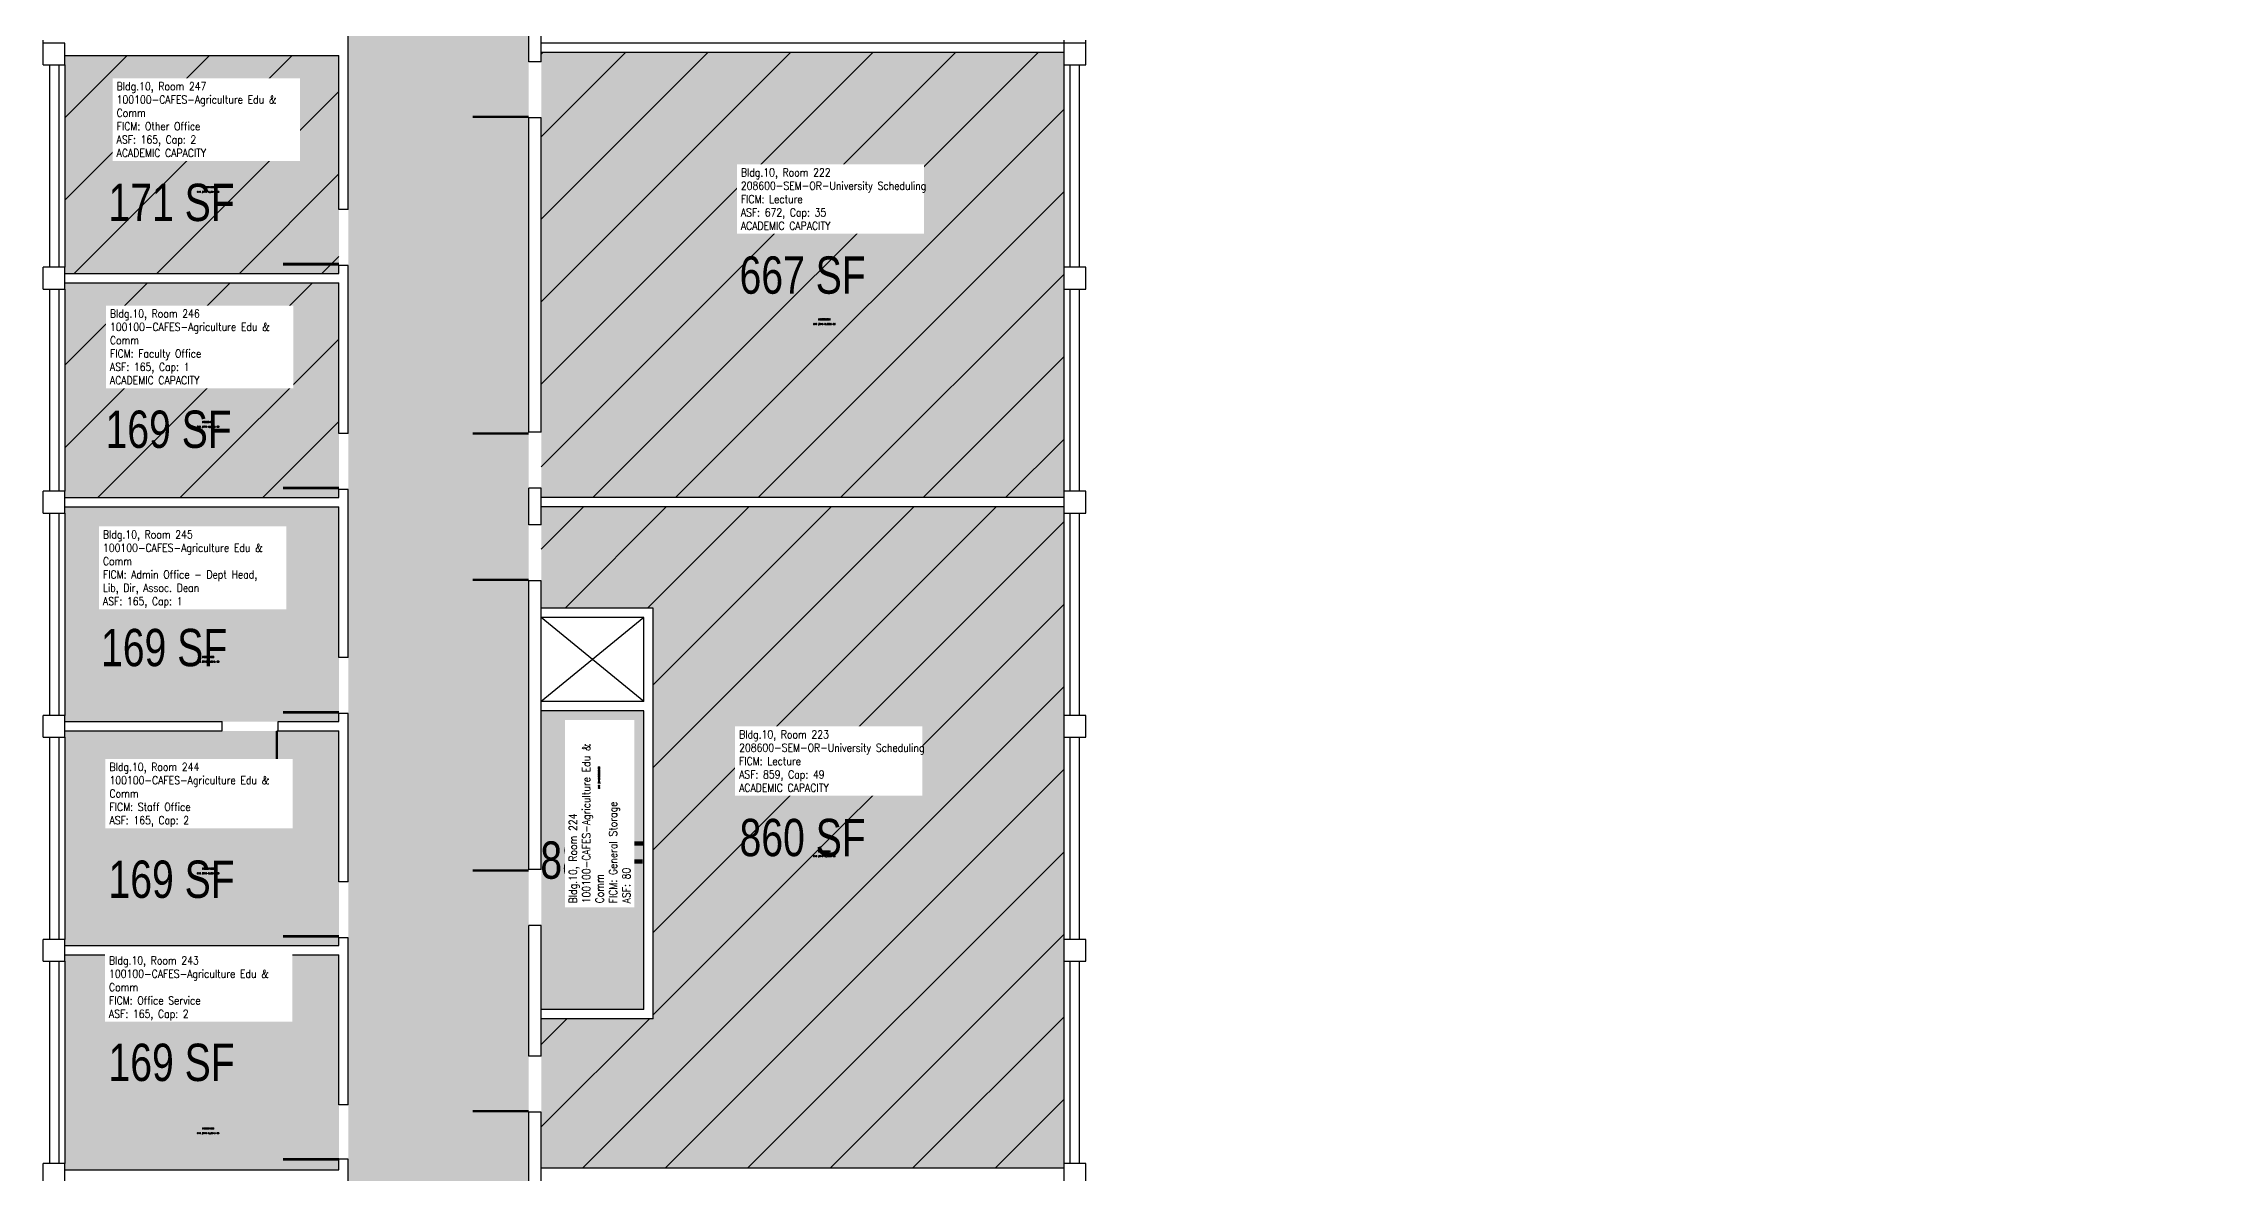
# Model space of a CAD drawing. Header units: inches. Extents: x -43 to 2568, y -133 to 3961.
# Drawn here: x 1 to 1390, y 1882 to 2608 of the extents above; entities that cross this region are included whole.
import ezdxf
from ezdxf.enums import TextEntityAlignment as Align

# ---------------------------------------------------------------- set-up
doc = ezdxf.new("R2010")
doc.units = ezdxf.units.IN
doc.header["$LTSCALE"] = 0.25
doc.header["$MEASUREMENT"] = 0
for name, color, linetype in [('A-DOOR', 2, 'CONTINUOUS'), ('A-FLOR', 3, 'CONTINUOUS'), ('A-GLAZ', 1, 'CONTINUOUS'), ('A-GLAZ-SILL', 2, 'CONTINUOUS'), ('A-IDEN-CNUM', 7, 'CONTINUOUS'), ('A-IDEN-RNUM', 7, 'CONTINUOUS'), ('A-IDEN-SNUM', 4, 'CONTINUOUS'), ('A-IDEN-VNUM', 4, 'CONTINUOUS'), ('A-WALL', 5, 'CONTINUOUS'), ('AREA-TEXT', 3, 'CONTINUOUS'), ('Rooms-Capacity', 4, 'CONTINUOUS'), ('Rooms-Category-Color', 7, 'CONTINUOUS'), ('Rooms-College-Color', 7, 'CONTINUOUS'), ('Rooms-Department-Color', 7, 'CONTINUOUS'), ('Rooms-Division-Color', 7, 'CONTINUOUS'), ('Rooms-Information', 7, 'CONTINUOUS')]:
    doc.layers.add(name, color=color, linetype=linetype)
doc.styles.add('AREA', font='arial.ttf', dxfattribs={"width": 0.75, "height": 24})
doc.styles.add('ROOMSNUMBER', font='txt.shx', dxfattribs={"height": 0.03})
doc.styles.add('ROOMVNUMBER', font='simplex.shx', dxfattribs={"width": 0.85})

msp = doc.modelspace()

# ---------------------------------------------------------------- hatches: boundary and pattern name
at = {"layer": 'Rooms-Capacity'}
h = msp.add_hatch(dxfattribs=at)
h.set_pattern_fill('ANSI31', color=256, scale=300, style=0)
h.paths.add_polyline_path([(15, 2600.5), (15, 2594.5), (15, 2464.5), (15, 2460.5), (191, 2460.5), (191, 2465.6), (191, 2600.5)])
h = msp.add_hatch(dxfattribs=at)
h.set_pattern_fill('ANSI31', color=256, scale=300, style=0)
h.paths.add_polyline_path([(657, 2594.5), (657, 2602.5), (321, 2602.5), (321, 2413.5), (321, 2316.5), (657, 2316.5), (657, 2320.5), (657, 2450.5), (657, 2464.5)])
h = msp.add_hatch(dxfattribs=at)
h.set_pattern_fill('ANSI31', color=256, scale=300, style=0)
h.paths.add_polyline_path([(191, 2316.5), (191, 2321.7), (191, 2454.5), (15, 2454.5), (15, 2450.5), (15, 2320.5), (15, 2316.5)])
h = msp.add_hatch(dxfattribs=at)
h.set_pattern_fill('ANSI31', color=256, scale=300, style=0)
h.paths.add_polyline_path([(657, 1885.5), (657, 1888.5), (657, 2018.5), (657, 2032.5), (657, 2310.5), (321, 2310.5), (321, 2245.5), (393, 2245.5), (393, 1981.5), (321, 1981.5), (321, 1885.5)])
at = {"layer": 'Rooms-Category-Color', "true_color": 0xadadad}
msp.add_hatch(color=253, dxfattribs=at).paths.add_polyline_path([(313, 1578.5), (313, 1957.5), (313, 2642.5), (313, 3298.5), (333, 3298.5), (333, 3434.5), (449, 3434.5), (525, 3434.5), (766, 3434.5), (1809, 3434.5), (1809, 3440.5), (1825, 3440.5), (1825, 3434.5), (2098.2, 3434.5), (2098.2, 3446.5), (2332.2, 3446.5), (2332.2, 3566.5), (1417, 3566.5), (1417, 3588.5), (1395, 3588.5), (1395, 3566.5), (1160.1, 3566.5), (693, 3566.5), (248, 3566.5), (248, 3711.5), (197, 3711.5), (197, 3042.5), (183, 3042.5), (183, 3020.5), (197, 3020.5), (197, 2774.5), (197, 2774.5), (197, 2465.6), (197, 2321.7), (197, 2177.6), (197, 2033.6), (197, 1926.3), (197, 1308.5), (197, 865.2), (197, 720.5), (197, 575.8), (197, 432.5), (197, 289.2), (197, 151), (197, 83), (197, 6), (313, 6), (313, 738.5)])
at = {"layer": 'Rooms-Category-Color', "true_color": 0xfa9ba3}
for points in [[(15, 2600.5), (15, 2594.5), (15, 2464.5), (15, 2460.5), (191, 2460.5), (191, 2465.6), (191, 2600.5)], [(191, 2316.5), (191, 2321.7), (191, 2454.5), (15, 2454.5), (15, 2450.5), (15, 2320.5), (15, 2316.5)], [(191, 2172.5), (191, 2177.6), (191, 2310.5), (15, 2310.5), (15, 2306.5), (15, 2176.5), (15, 2172.5)], [(191, 2028.5), (191, 2033.6), (191, 2166.5), (15, 2166.5), (15, 2162.5), (15, 2032.5), (15, 2028.5)], [(191, 1884.5), (191, 1891.2), (191, 2022.5), (15, 2022.5), (15, 2018.5), (15, 1888.5), (15, 1884.5)]]:
    msp.add_hatch(color=241, dxfattribs=at).paths.add_polyline_path(points)
at = {"layer": 'Rooms-Category-Color', "true_color": 0xffff64}
for points in [[(657, 2594.5), (657, 2602.5), (321, 2602.5), (321, 2413.5), (321, 2316.5), (657, 2316.5), (657, 2320.5), (657, 2450.5), (657, 2464.5)], [(657, 1885.5), (657, 1888.5), (657, 2018.5), (657, 2032.5), (657, 2310.5), (321, 2310.5), (321, 2245.5), (393, 2245.5), (393, 1981.5), (321, 1981.5), (321, 1885.5)]]:
    msp.add_hatch(color=51, dxfattribs=at).paths.add_polyline_path(points)
at = {"layer": 'Rooms-Category-Color', "true_color": 0xe3c5e1}
msp.add_hatch(color=254, dxfattribs=at).paths.add_polyline_path([(387, 1987.5), (387, 2179.5), (321, 2179.5), (321, 1987.5)])
at = {"layer": 'Rooms-College-Color', "true_color": 0xadadad}
msp.add_hatch(color=253, dxfattribs=at).paths.add_polyline_path([(313, 1578.5), (313, 1957.5), (313, 2642.5), (313, 3298.5), (333, 3298.5), (333, 3434.5), (449, 3434.5), (525, 3434.5), (766, 3434.5), (1809, 3434.5), (1809, 3440.5), (1825, 3440.5), (1825, 3434.5), (2098.2, 3434.5), (2098.2, 3446.5), (2332.2, 3446.5), (2332.2, 3566.5), (1417, 3566.5), (1417, 3588.5), (1395, 3588.5), (1395, 3566.5), (1160.1, 3566.5), (693, 3566.5), (248, 3566.5), (248, 3711.5), (197, 3711.5), (197, 3042.5), (183, 3042.5), (183, 3020.5), (197, 3020.5), (197, 2774.5), (197, 2774.5), (197, 2465.6), (197, 2321.7), (197, 2177.6), (197, 2033.6), (197, 1926.3), (197, 1308.5), (197, 865.2), (197, 720.5), (197, 575.8), (197, 432.5), (197, 289.2), (197, 151), (197, 83), (197, 6), (313, 6), (313, 738.5)])
at = {"layer": 'Rooms-College-Color', "true_color": 0xe3c5e1}
for points in [[(15, 2600.5), (15, 2594.5), (15, 2464.5), (15, 2460.5), (191, 2460.5), (191, 2465.6), (191, 2600.5)], [(191, 2316.5), (191, 2321.7), (191, 2454.5), (15, 2454.5), (15, 2450.5), (15, 2320.5), (15, 2316.5)], [(191, 2172.5), (191, 2177.6), (191, 2310.5), (15, 2310.5), (15, 2306.5), (15, 2176.5), (15, 2172.5)], [(387, 1987.5), (387, 2179.5), (321, 2179.5), (321, 1987.5)], [(191, 2028.5), (191, 2033.6), (191, 2166.5), (15, 2166.5), (15, 2162.5), (15, 2032.5), (15, 2028.5)], [(191, 1884.5), (191, 1891.2), (191, 2022.5), (15, 2022.5), (15, 2018.5), (15, 1888.5), (15, 1884.5)]]:
    msp.add_hatch(color=254, dxfattribs=at).paths.add_polyline_path(points)
at = {"layer": 'Rooms-College-Color', "true_color": 0xffff64}
for points in [[(657, 2594.5), (657, 2602.5), (321, 2602.5), (321, 2413.5), (321, 2316.5), (657, 2316.5), (657, 2320.5), (657, 2450.5), (657, 2464.5)], [(657, 1885.5), (657, 1888.5), (657, 2018.5), (657, 2032.5), (657, 2310.5), (321, 2310.5), (321, 2245.5), (393, 2245.5), (393, 1981.5), (321, 1981.5), (321, 1885.5)]]:
    msp.add_hatch(color=51, dxfattribs=at).paths.add_polyline_path(points)
at = {"layer": 'Rooms-Department-Color', "true_color": 0xacacac}
msp.add_hatch(color=253, dxfattribs=at).paths.add_polyline_path([(313, 1578.5), (313, 1957.5), (313, 2642.5), (313, 3298.5), (333, 3298.5), (333, 3434.5), (449, 3434.5), (525, 3434.5), (766, 3434.5), (1809, 3434.5), (1809, 3440.5), (1825, 3440.5), (1825, 3434.5), (2098.2, 3434.5), (2098.2, 3446.5), (2332.2, 3446.5), (2332.2, 3566.5), (1417, 3566.5), (1417, 3588.5), (1395, 3588.5), (1395, 3566.5), (1160.1, 3566.5), (693, 3566.5), (248, 3566.5), (248, 3711.5), (197, 3711.5), (197, 3042.5), (183, 3042.5), (183, 3020.5), (197, 3020.5), (197, 2774.5), (197, 2774.5), (197, 2465.6), (197, 2321.7), (197, 2177.6), (197, 2033.6), (197, 1926.3), (197, 1308.5), (197, 865.2), (197, 720.5), (197, 575.8), (197, 432.5), (197, 289.2), (197, 151), (197, 83), (197, 6), (313, 6), (313, 738.5)])
at = {"layer": 'Rooms-Department-Color', "true_color": 0xe3c5e1}
for points in [[(15, 2600.5), (15, 2594.5), (15, 2464.5), (15, 2460.5), (191, 2460.5), (191, 2465.6), (191, 2600.5)], [(191, 2316.5), (191, 2321.7), (191, 2454.5), (15, 2454.5), (15, 2450.5), (15, 2320.5), (15, 2316.5)], [(191, 2172.5), (191, 2177.6), (191, 2310.5), (15, 2310.5), (15, 2306.5), (15, 2176.5), (15, 2172.5)], [(387, 1987.5), (387, 2179.5), (321, 2179.5), (321, 1987.5)], [(191, 2028.5), (191, 2033.6), (191, 2166.5), (15, 2166.5), (15, 2162.5), (15, 2032.5), (15, 2028.5)], [(191, 1884.5), (191, 1891.2), (191, 2022.5), (15, 2022.5), (15, 2018.5), (15, 1888.5), (15, 1884.5)]]:
    msp.add_hatch(color=254, dxfattribs=at).paths.add_polyline_path(points)
at = {"layer": 'Rooms-Department-Color', "true_color": 0x003fff}
for points in [[(657, 2594.5), (657, 2602.5), (321, 2602.5), (321, 2413.5), (321, 2316.5), (657, 2316.5), (657, 2320.5), (657, 2450.5), (657, 2464.5)], [(657, 1885.5), (657, 1888.5), (657, 2018.5), (657, 2032.5), (657, 2310.5), (321, 2310.5), (321, 2245.5), (393, 2245.5), (393, 1981.5), (321, 1981.5), (321, 1885.5)]]:
    msp.add_hatch(color=160, dxfattribs=at).paths.add_polyline_path(points)
at = {"layer": 'Rooms-Division-Color', "true_color": 0xadadad}
msp.add_hatch(color=253, dxfattribs=at).paths.add_polyline_path([(313, 1578.5), (313, 1957.5), (313, 2642.5), (313, 3298.5), (333, 3298.5), (333, 3434.5), (449, 3434.5), (525, 3434.5), (766, 3434.5), (1809, 3434.5), (1809, 3440.5), (1825, 3440.5), (1825, 3434.5), (2098.2, 3434.5), (2098.2, 3446.5), (2332.2, 3446.5), (2332.2, 3566.5), (1417, 3566.5), (1417, 3588.5), (1395, 3588.5), (1395, 3566.5), (1160.1, 3566.5), (693, 3566.5), (248, 3566.5), (248, 3711.5), (197, 3711.5), (197, 3042.5), (183, 3042.5), (183, 3020.5), (197, 3020.5), (197, 2774.5), (197, 2774.5), (197, 2465.6), (197, 2321.7), (197, 2177.6), (197, 2033.6), (197, 1926.3), (197, 1308.5), (197, 865.2), (197, 720.5), (197, 575.8), (197, 432.5), (197, 289.2), (197, 151), (197, 83), (197, 6), (313, 6), (313, 738.5)])
at = {"layer": 'Rooms-Division-Color', "true_color": 0xe3c5e1}
for points in [[(15, 2600.5), (15, 2594.5), (15, 2464.5), (15, 2460.5), (191, 2460.5), (191, 2465.6), (191, 2600.5)], [(191, 2316.5), (191, 2321.7), (191, 2454.5), (15, 2454.5), (15, 2450.5), (15, 2320.5), (15, 2316.5)], [(191, 2172.5), (191, 2177.6), (191, 2310.5), (15, 2310.5), (15, 2306.5), (15, 2176.5), (15, 2172.5)], [(387, 1987.5), (387, 2179.5), (321, 2179.5), (321, 1987.5)], [(191, 2028.5), (191, 2033.6), (191, 2166.5), (15, 2166.5), (15, 2162.5), (15, 2032.5), (15, 2028.5)], [(191, 1884.5), (191, 1891.2), (191, 2022.5), (15, 2022.5), (15, 2018.5), (15, 1888.5), (15, 1884.5)]]:
    msp.add_hatch(color=254, dxfattribs=at).paths.add_polyline_path(points)
at = {"layer": 'Rooms-Division-Color', "true_color": 0x003fff}
for points in [[(657, 2594.5), (657, 2602.5), (321, 2602.5), (321, 2413.5), (321, 2316.5), (657, 2316.5), (657, 2320.5), (657, 2450.5), (657, 2464.5)], [(657, 1885.5), (657, 1888.5), (657, 2018.5), (657, 2032.5), (657, 2310.5), (321, 2310.5), (321, 2245.5), (393, 2245.5), (393, 1981.5), (321, 1981.5), (321, 1885.5)]]:
    msp.add_hatch(color=160, dxfattribs=at).paths.add_polyline_path(points)

# ---------------------------------------------------------------- linework, layer by layer
at = {"layer": 'A-DOOR'}
for points in [[(313, 2561.2, 1.5, 1.5, 0), (277, 2561.2, 0, 0, 0), (277, 2560.5, 0, 0, -0.414214), (313, 2596.5, 0, 0, -0.414214)], [(191, 2466.5, 1.8, 1.8, 0), (155, 2466.5, 0, 0, 0), (155, 2465.6, 0, 0, -0.414214), (191, 2501.6, 0, 0, -0.414214)], [(191, 2322.6, 1.8, 1.8, 0), (155, 2322.6, 0, 0, 0), (155, 2321.7, 0, 0, -0.414214), (191, 2357.7, 0, 0, -0.414214)], [(313, 2357.7, 1.5, 1.5, 0), (277, 2357.7, 0, 0, 0), (277, 2358.5, 0, 0, 0.414214), (313, 2322.5, 0, 0, 0.414214)], [(313, 2263.6, 1.5, 1.5, 0), (277, 2263.6, 0, 0, 0), (277, 2262.9, 0, 0, -0.414214), (313, 2298.9, 0, 0, -0.414214)], [(191, 2178.5, 1.8, 1.8, 0), (155, 2178.5, 0, 0, 0), (155, 2177.6, 0, 0, -0.414214), (191, 2213.6, 0, 0, -0.414214)], [(151.2, 2166.5, 1.5, 1.5, 0), (151.2, 2130.5, 0, 0, 0), (152, 2130.5, 0, 0, -0.414214), (116, 2166.5, 0, 0, -0.414214)], [(191, 2034.5, 1.8, 1.8, 0), (155, 2034.5, 0, 0, 0), (155, 2033.6, 0, 0, -0.414214), (191, 2069.6, 0, 0, -0.414214)], [(313, 2076.7, 1.5, 1.5, 0), (277, 2076.7, 0, 0, 0), (277, 2077.5, 0, 0, 0.414214), (313, 2041.5, 0, 0, 0.414214)], [(313, 1922.2, 1.5, 1.5, 0), (277, 1922.2, 0, 0, 0), (277, 1921.5, 0, 0, -0.414214), (313, 1957.5, 0, 0, -0.414214)], [(191, 1891.2, 1.8, 1.8, 0), (155, 1891.2, 0, 0, 0), (155, 1890.3, 0, 0, -0.414214), (191, 1926.3, 0, 0, -0.414214)]]:
    msp.add_lwpolyline(points, format="xyseb", dxfattribs=at)
at = {"layer": 'A-FLOR'}
for p, q in [((387, 2239.5), (321, 2185.5)), ((387, 2185.5), (321, 2239.5))]:
    msp.add_line(p, q, dxfattribs=at)
at = {"layer": 'A-GLAZ'}
for p, q in [((11, 2594.5), (11, 2464.5)), ((661, 2464.5), (661, 2594.5)), ((11, 2450.5), (11, 2320.5)), ((661, 2320.5), (661, 2450.5)), ((11, 2306.5), (11, 2176.5)), ((661, 2176.5), (661, 2306.5)), ((11, 2162.5), (11, 2032.5)), ((661, 2032.5), (661, 2162.5)), ((11, 2018.5), (11, 1888.5)), ((661, 1888.5), (661, 2018.5))]:
    msp.add_line(p, q, dxfattribs=at)
at = {"layer": 'A-GLAZ-SILL'}
for p, q in [((5, 2594.5), (5, 2464.5)), ((15, 2594.5), (15, 2464.5)), ((657, 2464.5), (657, 2594.5)), ((667, 2464.5), (667, 2594.5)), ((5, 2450.5), (5, 2320.5)), ((15, 2450.5), (15, 2320.5)), ((657, 2320.5), (657, 2450.5)), ((667, 2320.5), (667, 2450.5)), ((5, 2306.5), (5, 2176.5)), ((15, 2306.5), (15, 2176.5)), ((657, 2176.5), (657, 2306.5)), ((667, 2176.5), (667, 2306.5)), ((5, 2162.5), (5, 2032.5)), ((15, 2162.5), (15, 2032.5)), ((657, 2032.5), (657, 2162.5)), ((667, 2032.5), (667, 2162.5)), ((5, 2018.5), (5, 1888.5)), ((15, 2018.5), (15, 1888.5)), ((657, 1888.5), (657, 2018.5)), ((667, 1888.5), (667, 2018.5))]:
    msp.add_line(p, q, dxfattribs=at)
at = {"layer": 'A-WALL'}
for p, q in [((197, 2501.6), (197, 2726.5)), ((313, 2596.5), (313, 2642.5)), ((321, 2596.5), (321, 2642.5)), ((1, 2594.5), (1, 2610.5)), ((15, 2608.5), (1, 2608.5)), ((15, 2594.5), (15, 2608.5)), ((15, 2600.5), (191, 2600.5)), ((191, 2501.6), (191, 2600.5)), ((657, 2608.5), (321, 2608.5)), ((657, 2602.5), (321, 2602.5)), ((657, 2594.5), (657, 2610.5)), ((671, 2608.5), (657, 2608.5)), ((671, 2594.5), (671, 2610.5)), ((1, 2594.5), (15, 2594.5)), ((321, 2596.5), (313, 2596.5)), ((657, 2594.5), (671, 2594.5)), ((321, 2560.5), (313, 2560.5)), ((313, 2358.5), (313, 2560.5)), ((321, 2413.5), (321, 2560.5)), ((197, 2501.6), (191, 2501.6)), ((15, 2464.5), (1, 2464.5)), ((1, 2450.5), (1, 2464.5)), ((15, 2450.5), (15, 2464.5)), ((15, 2460.5), (191, 2460.5)), ((191, 2460.5), (191, 2465.6)), ((197, 2465.6), (191, 2465.6)), ((197, 2357.7), (197, 2465.6)), ((671, 2464.5), (657, 2464.5)), ((657, 2450.5), (657, 2464.5)), ((671, 2450.5), (671, 2464.5)), ((1, 2450.5), (15, 2450.5)), ((15, 2454.5), (191, 2454.5)), ((191, 2357.7), (191, 2454.5)), ((657, 2450.5), (671, 2450.5)), ((321, 2358.5), (321, 2413.5)), ((197, 2357.7), (191, 2357.7)), ((321, 2358.5), (313, 2358.5)), ((15, 2320.5), (1, 2320.5)), ((1, 2306.5), (1, 2320.5)), ((15, 2306.5), (15, 2320.5)), ((191, 2316.5), (191, 2321.7)), ((197, 2321.7), (191, 2321.7)), ((197, 2213.6), (197, 2321.7)), ((321, 2322.5), (313, 2322.5)), ((313, 2298.9), (313, 2322.5)), ((321, 2298.9), (321, 2322.5)), ((657, 2306.5), (657, 2320.5)), ((671, 2320.5), (657, 2320.5)), ((671, 2306.5), (671, 2320.5)), ((1, 2306.5), (15, 2306.5)), ((15, 2316.5), (191, 2316.5)), ((15, 2310.5), (191, 2310.5)), ((191, 2213.6), (191, 2310.5)), ((657, 2316.5), (321, 2316.5)), ((657, 2310.5), (321, 2310.5)), ((657, 2306.5), (671, 2306.5)), ((321, 2298.9), (313, 2298.9)), ((313, 2077.5), (313, 2262.9)), ((321, 2262.9), (313, 2262.9)), ((321, 2077.5), (321, 2262.9)), ((393, 2245.5), (321, 2245.5)), ((387, 2239.5), (321, 2239.5)), ((387, 2185.5), (387, 2239.5)), ((393, 1981.5), (393, 2245.5)), ((197, 2213.6), (191, 2213.6)), ((387, 2185.5), (321, 2185.5)), ((15, 2176.5), (1, 2176.5)), ((1, 2162.5), (1, 2176.5)), ((15, 2162.5), (15, 2176.5)), ((15, 2172.5), (116, 2172.5)), ((116, 2166.5), (116, 2172.5)), ((152, 2166.5), (152, 2172.5)), ((152, 2172.5), (191, 2172.5)), ((191, 2172.5), (191, 2177.6)), ((197, 2177.6), (191, 2177.6)), ((197, 2069.6), (197, 2177.6)), ((387, 2179.5), (321, 2179.5)), ((387, 1987.5), (387, 2179.5)), ((657, 2162.5), (657, 2176.5)), ((671, 2176.5), (657, 2176.5)), ((671, 2162.5), (671, 2176.5)), ((1, 2162.5), (15, 2162.5)), ((15, 2166.5), (116, 2166.5)), ((151.2, 2166.5), (191, 2166.5)), ((191, 2069.6), (191, 2166.5)), ((657, 2162.5), (671, 2162.5)), ((321, 2077.5), (313, 2077.5)), ((197, 2069.6), (191, 2069.6)), ((15, 2032.5), (1, 2032.5)), ((1, 2018.5), (1, 2032.5)), ((15, 2018.5), (15, 2032.5)), ((15, 2028.5), (191, 2028.5)), ((191, 2028.5), (191, 2033.6)), ((197, 2033.6), (191, 2033.6)), ((197, 1926.3), (197, 2033.6)), ((313, 1957.5), (313, 2041.5)), ((321, 2041.5), (313, 2041.5)), ((321, 1957.5), (321, 2041.5)), ((657, 2018.5), (657, 2032.5)), ((671, 2032.5), (657, 2032.5)), ((671, 2018.5), (671, 2032.5)), ((1, 2018.5), (15, 2018.5)), ((15, 2022.5), (191, 2022.5)), ((191, 1926.3), (191, 2022.5)), ((657, 2018.5), (671, 2018.5)), ((387, 1987.5), (321, 1987.5)), ((393, 1981.5), (321, 1981.5)), ((321, 1957.5), (313, 1957.5)), ((197, 1926.3), (191, 1926.3)), ((321, 1921.5), (313, 1921.5)), ((313, 1870.3), (313, 1921.5)), ((321, 1870.3), (321, 1921.5)), ((191, 1884.5), (191, 1891.2)), ((197, 1891.2), (191, 1891.2)), ((197, 1782.5), (197, 1891.2)), ((15, 1888.5), (1, 1888.5)), ((1, 1874.5), (1, 1888.5)), ((15, 1874.5), (15, 1888.5)), ((15, 1884.5), (191, 1884.5)), ((657, 1885.5), (321, 1885.5)), ((657, 1874.5), (657, 1888.5)), ((671, 1888.5), (657, 1888.5)), ((671, 1874.5), (671, 1888.5))]:
    msp.add_line(p, q, dxfattribs=at)

# ---------------------------------------------------------------- texts
at = {"layer": 'A-IDEN-CNUM', "style": 'ROOMSNUMBER', "width": 0.85}
for s, p in [('CAD #010-0_0247-00', (107, 2513)), ('CAD #010-0_0222-00', (503, 2428)), ('CAD #010-0_0246-00', (107, 2362)), ('CAD #010-0_0245-00', (107, 2211)), ('CAD #010-0_0223-00', (503, 2086)), ('CAD #010-0_0244-00', (107, 2075)), ('CAD #010-0_0243-00', (107, 1908))]:
    msp.add_text(s, height=1, dxfattribs=at).set_placement(p, align=Align.MIDDLE_CENTER)
msp.add_text('CAD #010-0_0224-00', height=1, rotation=90, dxfattribs=at).set_placement((358.2, 2136.5), align=Align.MIDDLE_CENTER)
at = {"layer": 'A-IDEN-RNUM', "style": 'ROOMSNUMBER', "width": 0.85}
for s, p in [('0247-00', (107, 2516)), ('0222-00', (503, 2431)), ('0246-00', (107, 2365)), ('0245-00', (107, 2214)), ('0223-00', (503, 2089)), ('0244-00', (107, 2078)), ('0243-00', (107, 1911))]:
    msp.add_text(s, height=1, dxfattribs=at).set_placement(p, align=Align.MIDDLE_CENTER)
msp.add_text('0224-00', height=1, rotation=90, dxfattribs=at).set_placement((358.2, 2139.5), align=Align.MIDDLE_CENTER)
at = {"layer": 'A-IDEN-SNUM', "style": 'ROOMSNUMBER', "width": 0.85}
for s, p in [('0100024700', (107, 2516)), ('0100022200', (503, 2431)), ('0100024600', (107, 2365)), ('0100024500', (107, 2214)), ('0100022300', (503, 2089)), ('0100024400', (107, 2078)), ('0100024300', (107, 1911))]:
    msp.add_text(s, height=1, dxfattribs=at).set_placement(p, align=Align.MIDDLE_CENTER)
msp.add_text('0100022400', height=1, rotation=90, dxfattribs=at).set_placement((358.2, 2139.5), align=Align.MIDDLE_CENTER)
at = {"layer": 'A-IDEN-VNUM', "style": 'ROOMVNUMBER', "width": 0.85}
for s, p in [('247', (87.5, 2553.4)), ('222', (488.7, 2506.6)), ('246', (82.5, 2407.3)), ('245', (78.8, 2263.6)), ('223', (487.5, 2145.4)), ('244', (83.6, 2122.8)), ('243', (82.6, 1998.4))]:
    msp.add_text(s, height=36, dxfattribs=at).set_placement(p, align=Align.MIDDLE_CENTER)
msp.add_text('224', height=36, rotation=90, dxfattribs=at).set_placement((360.3, 2095.8), align=Align.MIDDLE_CENTER)
at = {"layer": 'AREA-TEXT', "style": 'AREA', "width": 0.75}
for s, p in [('171 SF', (83.5, 2506.2)), ('667 SF', (489, 2459.5)), ('169 SF', (81.6, 2360.4)), ('169 SF', (78.7, 2220.1)), ('860 SF', (489, 2098)), ('169 SF', (83.5, 2071.2)), ('88 SF', (354, 2083.5)), ('169 SF', (83.5, 1953.5))]:
    msp.add_text(s, height=24, dxfattribs=at).set_placement(p, align=Align.MIDDLE_CENTER)

# ---------------------------------------------------------------- next in the draw order: texts
at = {"layer": 'Rooms-Information', "width": 115.2, "attachment_point": 7, "style": 'ROOMVNUMBER', "bg_fill": 3, "box_fill_scale": 1.5, "bg_fill_color": 256, "bg_fill_true_color": 13158600, "bg_fill_transparency": 0}
for s, insert, char_height in [('Bldg.10, Room 247^M^J100100-CAFES-Agriculture Edu & Comm^M^JFICM: Other Office^M^JASF: 165, Cap: 2^M^JACADEMIC CAPACITY', (48.2, 2535.4), 5.1429), ('Bldg.10, Room 222^M^J208600-SEM-OR-University Scheduling^M^JFICM: Lecture^M^JASF: 672, Cap: 35^M^JACADEMIC CAPACITY', (449.3, 2488.6), 5.1429), ('Bldg.10, Room 246^M^J100100-CAFES-Agriculture Edu & Comm^M^JFICM: Faculty Office^M^JASF: 165, Cap: 1^M^JACADEMIC CAPACITY', (43.9, 2389.3), 5.1429), ('Bldg.10, Room 245^M^J100100-CAFES-Agriculture Edu & Comm^M^JFICM: Admin Office - Dept Head, Lib, Dir, Assoc. Dean^M^JASF: 165, Cap: 1', (39.4, 2245.6), 5.1429), ('Bldg.10, Room 223^M^J208600-SEM-OR-University Scheduling^M^JFICM: Lecture^M^JASF: 859, Cap: 49^M^JACADEMIC CAPACITY', (448.2, 2127.4), 5.1429), ('Bldg.10, Room 244^M^J100100-CAFES-Agriculture Edu & Comm^M^JFICM: Staff Office^M^JASF: 165, Cap: 2', (43.6, 2104.8), 5.143), ('Bldg.10, Room 243^M^J100100-CAFES-Agriculture Edu & Comm^M^JFICM: Office Service^M^JASF: 165, Cap: 2', (43.3, 1980.4), 5.143)]:
    msp.add_mtext(s, dxfattribs=dict(at, insert=insert, char_height=char_height))
at = {"layer": 'Rooms-Information', "insert": (378.3, 2055.7), "char_height": 5.143, "width": 115.2, "attachment_point": 7, "rotation": 90, "style": 'ROOMVNUMBER', "bg_fill": 3, "box_fill_scale": 1.5, "bg_fill_color": 256, "bg_fill_true_color": 13158600, "bg_fill_transparency": 0}
msp.add_mtext('Bldg.10, Room 224^M^J100100-CAFES-Agriculture Edu & Comm^M^JFICM: General Storage^M^JASF: 80', dxfattribs=at)

doc.saveas('drawing.dxf')
